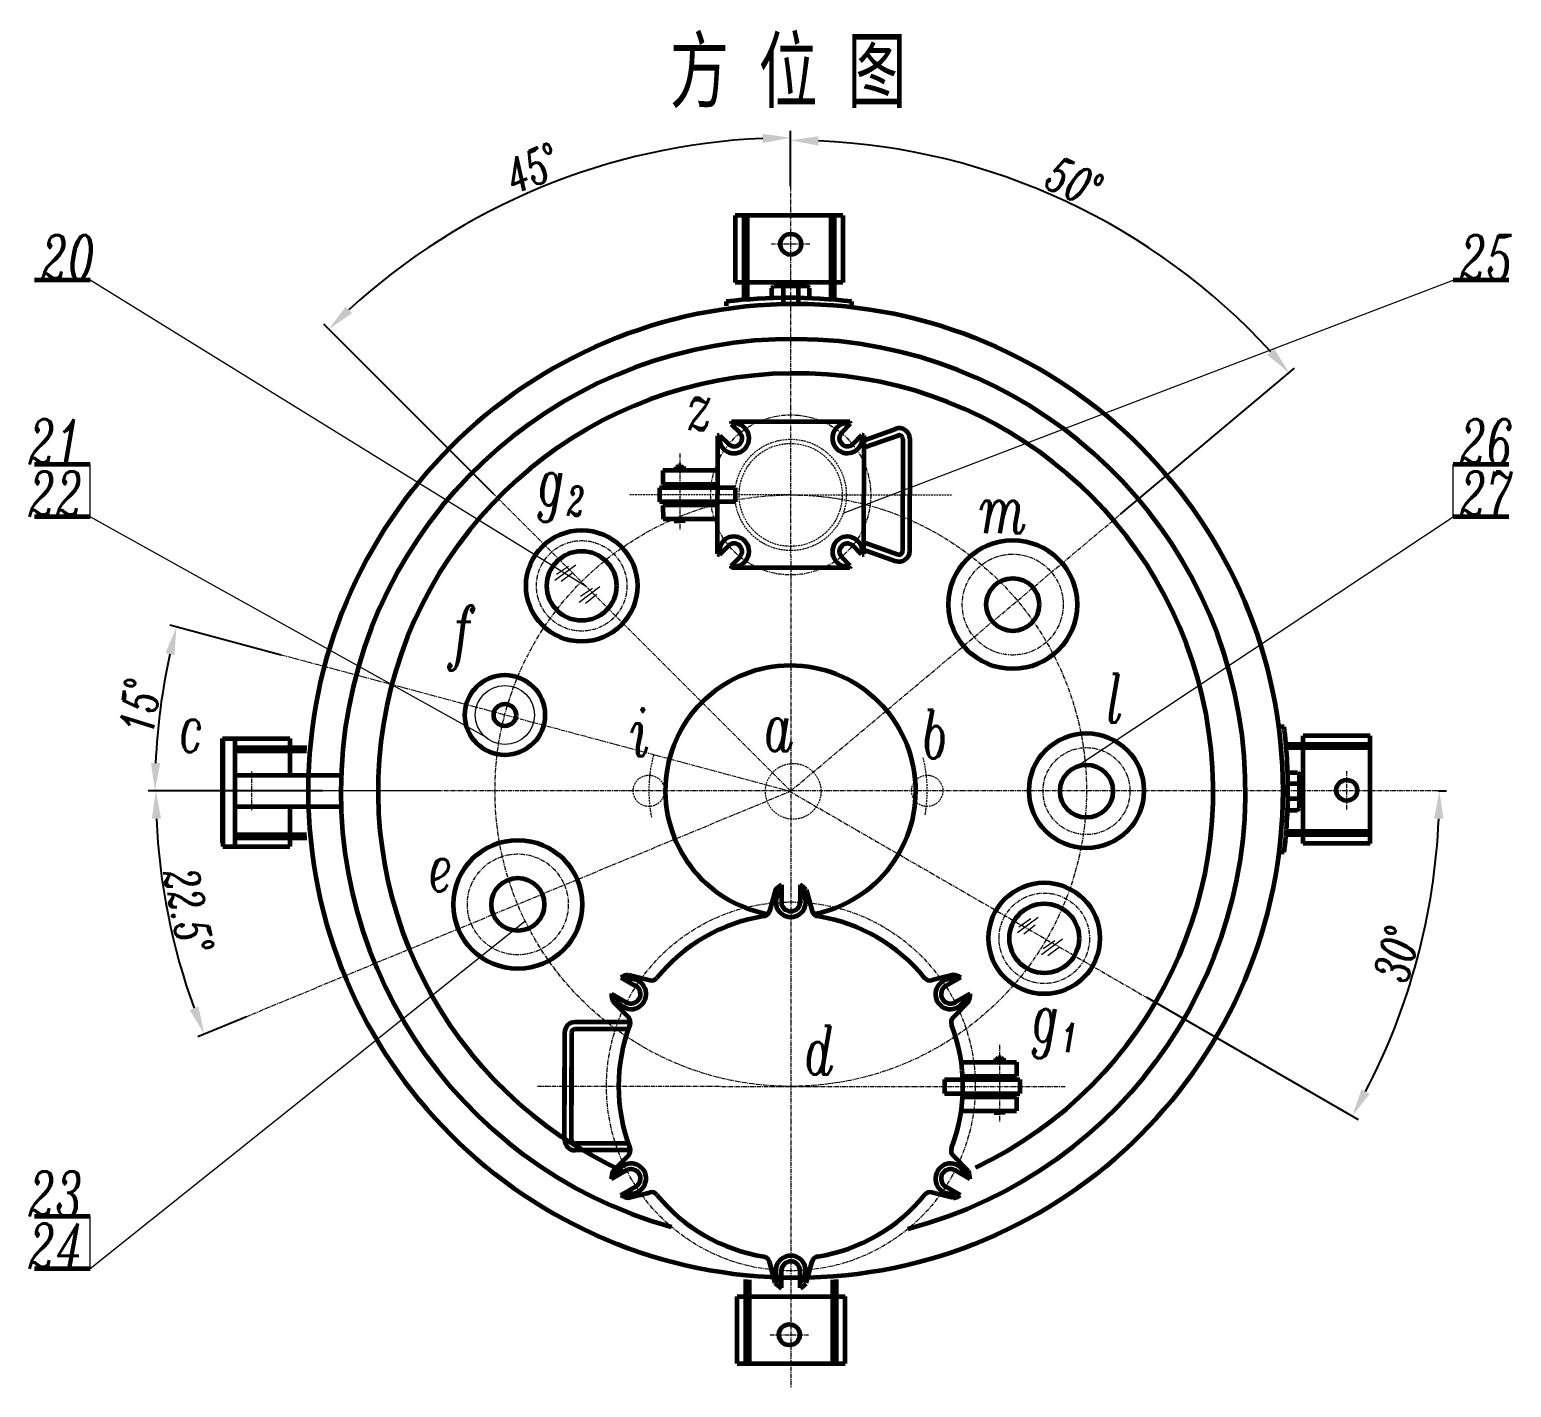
# Model space of a CAD drawing. Header units: millimetres. Extents: x -7276 to 873, y -270 to 3405.
# Drawn here: x -5086 to -2956, y 1453 to 3405 of the extents above; entities that cross this region are included whole.
import ezdxf

# ---------------------------------------------------------------- set-up
doc = ezdxf.new("R2010")
doc.units = ezdxf.units.MM
doc.header["$LTSCALE"] = 0.2
doc.linetypes.add('CENTER', pattern=[50.8, 31.75, -6.35, 6.35, -6.35])
doc.linetypes.add('DASHED', pattern=[19.05, 12.7, -6.35])
doc.layers.get('0').update_dxf_attribs({"lineweight": 60})
for name, color, linetype, lineweight in [('1', 1, 'Continuous', 20), ('2', 2, 'DASHED', 20), ('3', 3, 'CENTER', 20), ('中心线', 1, 'CENTER', 20), ('实体', 7, 'Continuous', 60)]:
    doc.layers.add(name, color=color, linetype=linetype, lineweight=lineweight)
doc.styles.get("Standard").update_dxf_attribs({"font": 'SIMKAI.TTF', "width": 0.7})
doc.styles.add('工程字', font='italicc.shx', dxfattribs={"width": 0.67})
doc.dimstyles.new('机械制图', dxfattribs={"dimtxt": 50, "dimasz": 40, "dimexe": 10, "dimexo": 0, "dimgap": 5, "dimtad": 1, "dimdec": 0, "dimzin": 0, "dimdsep": 46, "dimtxsty": '工程字', "dimcen": 0.09, "dimadec": 0, "dimazin": 0, "dimtfac": 1, "dimtdec": 0, "dimtofl": 0, "dimtmove": 0, "dimatfit": 3, "dimldrblk": 'NONE', "dimfxl": 0, "dimtolj": 1, "dimtzin": 0, "dimarcsym": 0})

# ---------------------------------------------------------------- blocks, each defined once
blk = doc.blocks.new('*D83')
at = {"layer": '1', "color": 0, "lineweight": -2}
for p, q in [((-3992.1, 3179.7), (-3992.1, 3259.1)), ((-4419.1, 2737.5), (-4662.7, 2981.2))]:
    blk.add_line(p, q, dxfattribs=at)
blk.add_arc((-3991.8, 2310.2), 938.9, 92.4605, 132.5587, dxfattribs=at)
at = {"layer": '1', "color": 0}
for points in [[(-4032.2, 3254.9), (-4031.9, 3241.6), (-3992.1, 3249.1)], [(-4622.1, 2997), (-4631.4, 3006.6), (-4655.6, 2974.1)]]:
    blk.add_solid(points, dxfattribs=at)
at = {"layer": 'Defpoints', "color": 0}
for p in [(-4235, 3217), (-3992.1, 3179.7), (-4419.1, 2737.5), (-3992.1, 2310.6), (-3991.5, 1453.3)]:
    blk.add_point(p, dxfattribs=at)
at = {"layer": '1', "color": 0, "insert": (-4362.7, 3205.3), "char_height": 50, "attachment_point": 5, "rotation": 22.5096, "style": '工程字'}
blk.add_mtext('\\A1;45°', dxfattribs=at)
blk = doc.blocks.new('_None')
blk = doc.blocks.new('*D84')
at = {"layer": '1', "color": 0, "lineweight": -2}
for p, q in [((-3992.1, 3179.7), (-3992.1, 3255.5)), ((-3517.8, 2708.2), (-3267.9, 2917.8))]:
    blk.add_line(p, q, dxfattribs=at)
blk.add_arc((-3991.8, 2310.9), 934.6, 42.431, 87.5668, dxfattribs=at)
at = {"layer": '1', "color": 0}
for points in [[(-3952.2, 3238), (-3951.9, 3251.3), (-3992.1, 3245.5)], [(-3296.9, 2945.8), (-3307, 2937.1), (-3275.6, 2911.4)]]:
    blk.add_solid(points, dxfattribs=at)
at = {"layer": 'Defpoints', "color": 0}
for p in [(-3992.1, 3179.7), (-3478.1, 3091.6), (-3517.8, 2708.2), (-3992.1, 2310.6), (-3991.5, 1453.3)]:
    blk.add_point(p, dxfattribs=at)
at = {"layer": '1', "color": 0, "insert": (-3584.1, 3185.1), "char_height": 50, "attachment_point": 5, "rotation": 334.9989, "style": '工程字'}
blk.add_mtext('\\A1;50°', dxfattribs=at)
blk = doc.blocks.new('*D106')
at = {"layer": '1', "color": 0, "lineweight": -2}
for p, q in [((-4724.2, 2505.8), (-4884.1, 2548.6)), ((-4664.4, 2310.6), (-4915.4, 2310.6))]:
    blk.add_line(p, q, dxfattribs=at)
blk.add_arc((-3994.4, 2310.6), 911, 167.5413, 177.4841, dxfattribs=at)
at = {"layer": '1', "color": 0}
for points in [[(-4890.4, 2508.7), (-4877.5, 2505.5), (-4874.5, 2546)], [(-4897.9, 2350.4), (-4911.2, 2350.7), (-4905.4, 2310.6)]]:
    blk.add_solid(points, dxfattribs=at)
at = {"layer": 'Defpoints', "color": 0}
for p in [(-4724.2, 2505.8), (-4891.6, 2468.5), (-4664.4, 2310.6), (-3991.9, 2309.9), (-3061.1, 2310.6)]:
    blk.add_point(p, dxfattribs=at)
at = {"layer": '1', "color": 0, "insert": (-4927.4, 2433.2), "char_height": 50, "attachment_point": 5, "rotation": 82.5127, "style": '工程字'}
blk.add_mtext('\\A1;15°', dxfattribs=at)
blk = doc.blocks.new('*D107')
at = {"layer": '1', "color": 0, "lineweight": -2}
for p, q in [((-4815.1, 2310.6), (-4914.2, 2310.6)), ((-4773.8, 1986), (-4843.8, 1957))]:
    blk.add_line(p, q, dxfattribs=at)
blk.add_arc((-3990.1, 2310.6), 914.1, 182.5075, 199.9925, dxfattribs=at)
at = {"layer": '1', "color": 0}
for points in [[(-4910, 2270.4), (-4896.6, 2270.7), (-4904.2, 2310.6)], [(-4842.9, 2000.5), (-4855.3, 1995.6), (-4834.6, 1960.8)]]:
    blk.add_solid(points, dxfattribs=at)
at = {"layer": 'Defpoints', "color": 0}
for p in [(-4815.1, 2310.6), (-4498.1, 2310.6), (-3990.1, 2310.6), (-4896.4, 2191.3), (-4773.8, 1986)]:
    blk.add_point(p, dxfattribs=at)
at = {"layer": '1', "color": 0, "insert": (-4857.2, 2138.1), "char_height": 50, "attachment_point": 5, "rotation": 281.25, "style": '工程字'}
blk.add_mtext('\\A1;22.5°', dxfattribs=at)
blk = doc.blocks.new('*D113')
at = {"layer": '1', "color": 0, "lineweight": -2}
for p, q in [((-3061.1, 2310.6), (-3049.7, 2310.6)), ((-3480.6, 2013.9), (-3176.3, 1838.2))]:
    blk.add_line(p, q, dxfattribs=at)
blk.add_arc((-3994.5, 2310.6), 934.7, 332.452, 357.548, dxfattribs=at)
at = {"layer": '1', "color": 0}
for points in [[(-3067.3, 2270.7), (-3053.9, 2270.5), (-3059.7, 2310.6)], [(-3159.9, 1875.1), (-3171.6, 1881.5), (-3185, 1843.2)]]:
    blk.add_solid(points, dxfattribs=at)
at = {"layer": 'Defpoints', "color": 0}
for p in [(-4664.4, 2310.6), (-3994.1, 2310.4), (-3061.1, 2310.6), (-3480.6, 2013.9), (-3116.1, 1990.9)]:
    blk.add_point(p, dxfattribs=at)
at = {"layer": '1', "color": 0, "insert": (-3120.6, 2076.4), "char_height": 50, "attachment_point": 5, "rotation": 75, "style": '工程字'}
blk.add_mtext('\\A1;30°', dxfattribs=at)

msp = doc.modelspace()

# ---------------------------------------------------------------- linework, layer by layer
at = {"linetype": 'Continuous'}
for p, q in [((-4998.6, 3044.4), (-5078.6, 3044.4)), ((-2960, 3044.4), (-3040, 3044.4)), ((-4998.6, 2779.6), (-5078.6, 2779.6)), ((-2960, 2779.6), (-3040, 2779.6)), ((-4998.6, 2704.6), (-5078.6, 2704.6)), ((-2960, 2704.6), (-3040, 2704.6)), ((-4998.6, 1698.7), (-5078.6, 1698.7)), ((-4998.6, 1623.7), (-5078.6, 1623.7))]:
    msp.add_line(p, q, dxfattribs=at)
for p, q in [((-4096.9, 2771), (-4175.4, 2770.8)), ((-4175.4, 2770.8), (-4175.4, 2750.8)), ((-4160, 2770.9), (-4160, 2773.5)), ((-4160, 2773.5), (-4151.3, 2773.5)), ((-4155.3, 2775.5), (-4155.3, 2773.5)), ((-4142.6, 2773.5), (-4151.3, 2773.5)), ((-4147.3, 2775.5), (-4147.3, 2773.5)), ((-4142.6, 2770.9), (-4142.6, 2773.5)), ((-4098.2, 2751), (-4175.4, 2750.8)), ((-4155.3, 2750.9), (-4155.3, 2746)), ((-4147.3, 2750.9), (-4147.3, 2746)), ((-4071.9, 2746.1), (-4180.4, 2745.9)), ((-4180.4, 2745.9), (-4180.4, 2725.9)), ((-4071.8, 2726.1), (-4180.4, 2725.9)), ((-4155.3, 2726), (-4155.2, 2721)), ((-4147.3, 2726), (-4147.2, 2721)), ((-4071.9, 2746.1), (-4071.8, 2726.1)), ((-4098.1, 2721), (-4175.4, 2720.9)), ((-4175.4, 2720.9), (-4175.3, 2700.9)), ((-4096.1, 2701), (-4175.3, 2700.9)), ((-4005.2, 2175.6), (-4005.2, 2150.6)), ((-3978.2, 2175.6), (-3978.2, 2150.6)), ((-4013.9, 2168.3), (-4022.4, 2137.6)), ((-3969.5, 2168.3), (-3961, 2137.6)), ((-4225.1, 2046.4), (-4194.3, 2038.4)), ((-3758.3, 2046.3), (-3789.1, 2038.3)), ((-4235.9, 2042.5), (-4214.2, 2030)), ((-3747.6, 2042.4), (-3769.3, 2029.9)), ((-4249.4, 2019.1), (-4227.7, 2006.6)), ((-4247.4, 2007.9), (-4225, 1985.2)), ((-3736.1, 2007.8), (-3758.4, 1985.1)), ((-3734.1, 2019), (-3755.8, 2006.5)), ((-4316.8, 1963.2), (-4316.8, 1859.3)), ((-4306.8, 1963.2), (-4306.8, 1859.3)), ((-4221.4, 1978.2), (-4301.8, 1978.2)), ((-4225.2, 1968.2), (-4301.8, 1968.2)), ((-3746.7, 1920.8), (-3667.5, 1920.7)), ((-3700.3, 1920.7), (-3700.3, 1923.3)), ((-3700.3, 1923.3), (-3691.6, 1923.3)), ((-3695.6, 1925.3), (-3695.6, 1923.3)), ((-3682.9, 1923.3), (-3691.6, 1923.3)), ((-3687.6, 1925.3), (-3687.6, 1923.3)), ((-3682.9, 1920.7), (-3682.9, 1923.3)), ((-3667.5, 1920.7), (-3667.5, 1900.7)), ((-4316.8, 1809), (-4316.8, 1912.9)), ((-4306.8, 1809), (-4306.8, 1912.9)), ((-3771, 1895.8), (-3771, 1875.8)), ((-3771, 1895.8), (-3662.5, 1895.8)), ((-3744.7, 1900.8), (-3667.5, 1900.7)), ((-3695.6, 1900.7), (-3695.6, 1895.8)), ((-3687.6, 1900.7), (-3687.6, 1895.8)), ((-3662.5, 1895.8), (-3662.5, 1875.8)), ((-3771, 1875.8), (-3662.5, 1875.8)), ((-3695.6, 1875.8), (-3695.6, 1870.8)), ((-3687.6, 1875.8), (-3687.6, 1870.8)), ((-3744.7, 1870.8), (-3667.5, 1870.8)), ((-3667.5, 1870.8), (-3667.5, 1850.8)), ((-3746.8, 1850.8), (-3667.5, 1850.8)), ((-4225.3, 1804), (-4301.8, 1804)), ((-4221.5, 1794), (-4301.8, 1794)), ((-4247.4, 1764), (-4225.1, 1786.7)), ((-3736.2, 1764), (-3758.5, 1786.6)), ((-4249.4, 1752.8), (-4227.7, 1765.3)), ((-3734.2, 1752.7), (-3755.8, 1765.3)), ((-4235.9, 1729.4), (-4214.2, 1742)), ((-4225.2, 1725.6), (-4194.4, 1733.6)), ((-3758.4, 1725.5), (-3789.2, 1733.5)), ((-3747.7, 1729.4), (-3769.3, 1741.9)), ((-4014, 1603.6), (-4022.5, 1634.3)), ((-4005.3, 1596.2), (-4005.3, 1621.3)), ((-3978.3, 1596.3), (-3978.3, 1621.3)), ((-3969.6, 1603.6), (-3961.1, 1634.3))]:
    msp.add_line(p, q)
for centre, radius in [((-4292.2, 2605.2), 80), ((-4292.2, 2605.2), 50), ((-3627.5, 2098.7), 80), ((-3627.5, 2098.7), 50)]:
    msp.add_circle(centre, radius)
for radius in [57.5, 16]:
    msp.add_circle((-4402.6, 2419.6), radius, dxfattribs=at)
for centre, radius, start, end in [((-3984.8, 2310.6), 600, 295.5388, 245.8038), ((-3992.1, 2310.6), 180, 280.6298, 259.5939), ((-3991.6, 2150.9), 28.1, 118.6166, 142.8649), ((-3991.6, 2150.9), 28.1, 38.0982, 61.3834), ((-3991.7, 2150.9), 21.6, 128.7878, 51.2507), ((-3991.7, 2150.9), 13.5, 181.4792, 358.5592), ((-3991.6, 2150.9), 13.5, 353.4394, 6.599), ((-3991.8, 1885.9), 247.5, 98.9965, 140.9748), ((-4032, 2140.3), 10, 278.9965, 344.5962), ((-3951.4, 2140.2), 10, 195.4422, 260.9748), ((-3991.8, 1885.9), 247.5, 38.9965, 80.9748), ((-4221.2, 2018.6), 28.1, 98.0982, 121.3834), ((-3762.2, 2018.3), 28.1, 58.6166, 82.8649), ((-4221.2, 2018.5), 21.6, 188.7878, 111.2507), ((-4221.2, 2018.5), 13.5, 241.4792, 58.5592), ((-4221.2, 2018.6), 13.5, 53.4394, 66.599), ((-4191.8, 2048.1), 10, 255.4422, 320.9748), ((-3791.6, 2048), 10, 218.9965, 284.5962), ((-3762.2, 2018.4), 21.6, 68.7878, 351.2507), ((-3762.2, 2018.4), 13.5, 121.4792, 298.5592), ((-4221.2, 2018.6), 28.1, 178.6166, 202.8649), ((-3762.2, 2018.3), 13.5, 293.4394, 306.599), ((-3762.2, 2018.3), 28.1, 338.0982, 1.3834), ((-4232.2, 1978.2), 10, 338.9965, 44.5962), ((-3751.3, 1978.1), 10, 135.4422, 200.9748), ((-4301.8, 1963.2), 15, 90, 180), ((-4301.8, 1963.2), 5, 90, 180), ((-3991.8, 1885.9), 247.5, 158.9965, 200.9748), ((-3991.8, 1885.9), 247.5, 338.9965, 20.9748), ((-4301.8, 1809), 15, 180, 270), ((-4301.8, 1809), 5, 180, 270), ((-4232.2, 1793.8), 10, 315.4422, 20.9748), ((-3751.4, 1793.6), 10, 158.9965, 224.5962), ((-4221.3, 1753.5), 21.6, 248.7878, 171.2507), ((-3762.3, 1753.4), 21.6, 8.7878, 291.2507), ((-4221.3, 1753.6), 28.1, 158.0982, 181.3834), ((-4221.3, 1753.6), 13.5, 113.4394, 126.599), ((-4221.3, 1753.5), 13.5, 301.4792, 118.5592), ((-3762.3, 1753.4), 13.5, 61.4792, 238.5592), ((-3762.3, 1753.3), 28.1, 358.6166, 22.8649), ((-4221.3, 1753.6), 28.1, 238.6166, 262.8649), ((-4191.9, 1723.9), 10, 38.9965, 104.5962), ((-3991.8, 1885.9), 247.5, 218.9965, 260.9748), ((-3991.8, 1885.9), 247.5, 278.9965, 320.9748), ((-3791.7, 1723.8), 10, 75.4422, 140.9748), ((-3762.3, 1753.3), 13.5, 233.4394, 246.599), ((-3762.3, 1753.3), 28.1, 278.0982, 301.3834), ((-4032.2, 1631.6), 10, 15.4422, 80.9748), ((-3991.8, 1620.9), 21.6, 308.7878, 231.2507), ((-3951.5, 1631.6), 10, 98.9965, 164.5962), ((-3991.9, 1620.9), 13.5, 173.4394, 186.599), ((-3991.8, 1620.9), 13.5, 1.4792, 178.5592), ((-3991.5, 1620.9), 28.4, 217.6328, 241.6563), ((-3991.5, 1620.9), 28.4, 298.3822, 319.6334)]:
    msp.add_arc(centre, radius, start, end)
at = {"layer": '1', "linetype": 'Continuous'}
for p, q in [((-4285.4, 2603.9), (-4998.6, 3044.4)), ((-3916.4, 2709.6), (-3040, 3044.4)), ((-4998.6, 2704.6), (-4998.6, 2779.6)), ((-3040, 2704.6), (-3040, 2779.6)), ((-4428, 2386.8), (-4998.6, 2704.6)), ((-3582.7, 2344.7), (-3040, 2704.6)), ((-4374.3, 2122.4), (-4998.6, 1623.7)), ((-4998.6, 1623.7), (-4998.6, 1698.7))]:
    msp.add_line(p, q, dxfattribs=at)
at = {"layer": '1'}
for p, q in [((-4330.6, 2613.3), (-4300.8, 2635.6)), ((-4328.5, 2621.8), (-4311.4, 2633.5)), ((-4321.6, 2611.7), (-4305, 2624.5)), ((-4295.9, 2581.9), (-4266.1, 2604.2)), ((-4293.8, 2590.4), (-4276.7, 2602.1)), ((-4286.9, 2580.3), (-4270.3, 2593.1)), ((-3666, 2106.8), (-3636.2, 2129.1)), ((-3663.9, 2115.3), (-3646.8, 2127)), ((-3657, 2105.2), (-3640.4, 2118)), ((-3631.3, 2075.4), (-3601.5, 2097.7)), ((-3629.2, 2083.9), (-3612.1, 2095.6)), ((-3622.3, 2073.8), (-3605.7, 2086.6))]:
    msp.add_line(p, q, dxfattribs=at)
at = {"layer": '2'}
for p, q in [((-3991.9, 2735.9), (-4224.5, 2735.9)), ((-3992, 2735.9), (-3759.4, 2735.9))]:
    msp.add_line(p, q, dxfattribs=at)
for centre, radius in [((-3991.9, 2735.9), 80), ((-3991.9, 2735.9), 74), ((-3988.3, 2309.9), 40), ((-4195.7, 2310.6), 22.5), ((-3795.7, 2310.6), 22.5)]:
    msp.add_circle(centre, radius, dxfattribs=at)
for start, end in [(165.1199, 191.1495), (350.0223, 13.8418)]:
    msp.add_arc((-3995.7, 2310.6), 200, start, end, dxfattribs=at)
at = {"layer": '3'}
for p, q in [((-3992.1, 3179.7), (-3991.5, 1453.3)), ((-4151.3, 2795.5), (-4151.2, 2685.7)), ((-3992.1, 2310.6), (-4419.1, 2737.5)), ((-3992.1, 2310.3), (-3517.8, 2708.2)), ((-3992, 2309.6), (-4724.2, 2505.8)), ((-4498.1, 2310.6), (-4815.1, 2310.6)), ((-3990.1, 2310.6), (-4773.8, 1986)), ((-3061.1, 2310.6), (-4664.4, 2310.6)), ((-3994.1, 2310.4), (-3480.6, 2013.9)), ((-3691.6, 1945.4), (-3691.6, 1835.6)), ((-4355.6, 1886.1), (-3596.8, 1885.7))]:
    msp.add_line(p, q, dxfattribs=at)
for centre, radius in [((-3991.9, 2735.9), 115), ((-3991.8, 2310.9), 425), ((-4292.2, 2605.2), 65), ((-3672.8, 2578.3), 72.5), ((-3566.8, 2310.2), 62.5), ((-4384, 2147.4), 72.5), ((-3991.6, 1885.9), 265), ((-3627.5, 2098.7), 65)]:
    msp.add_circle(centre, radius, dxfattribs=at)
at = {"layer": '3', "linetype": 'Continuous'}
msp.add_circle((-4402.6, 2419.6), 42.5, dxfattribs=at)
at = {"layer": '中心线'}
for p, q in [((-3964.3, 3096.1), (-4019.5, 3096.1)), ((-4766.6, 2338.2), (-4766.6, 2283)), ((-3192.8, 2283.9), (-3192.8, 2339.1)), ((-4021.3, 1529), (-3966.1, 1529))]:
    msp.add_line(p, q, dxfattribs=at)
at = {"layer": '实体'}
for p, q in [((-4071.9, 3137.5), (-4071.9, 3041.1)), ((-3916.9, 3137.5), (-4071.9, 3137.5)), ((-4059.4, 3137.5), (-4059.4, 3016.7)), ((-4054.4, 3137.5), (-4054.4, 3017.2)), ((-3934.4, 3137.5), (-3934.4, 3017.2)), ((-3929.4, 3137.5), (-3929.4, 3016.7)), ((-3916.9, 3137.5), (-3916.9, 3041.1)), ((-3916.9, 3041.1), (-4071.9, 3041.1)), ((-4018.9, 3032.8), (-4015.9, 3035.8)), ((-4018.9, 3032.8), (-4015.9, 3035.8)), ((-4018.9, 3019.2), (-4018.9, 3032.8)), ((-3967.9, 3035.8), (-4015.9, 3035.8)), ((-4002.9, 3032.8), (-4002.9, 3010.4)), ((-3980.9, 3032.8), (-3980.9, 3010.4)), ((-3964.9, 3032.8), (-3967.9, 3035.8)), ((-3964.9, 3019.2), (-3964.9, 3032.8)), ((-4084.4, 3013.7), (-4084.4, 3007.6)), ((-3904.4, 3013.7), (-3904.4, 3007.6)), ((-4077.5, 2837.8), (-4064.7, 2825)), ((-3906.9, 2840.9), (-4076.8, 2840.9)), ((-3906.2, 2838), (-3919, 2825.1)), ((-4096.9, 2820.8), (-4096.9, 2735.9)), ((-4093.8, 2821.5), (-4081, 2808.7)), ((-3889.9, 2821.7), (-3902.7, 2808.9)), ((-3888.9, 2813.8), (-3840.9, 2830.9)), ((-3886.9, 2821.1), (-3886.9, 2735.9)), ((-3885.6, 2804.4), (-3837.6, 2821.5)), ((-3830.9, 2816.8), (-3830.9, 2735.9)), ((-3820.9, 2816.8), (-3820.9, 2735.9)), ((-4153.3, 2777.5), (-4155.3, 2775.5)), ((-4147.3, 2775.5), (-4155.3, 2775.5)), ((-4149.3, 2777.5), (-4153.3, 2777.5)), ((-4147.3, 2775.5), (-4149.3, 2777.5)), ((-4096.9, 2651.1), (-4096.9, 2735.9)), ((-3886.9, 2650.8), (-3886.9, 2735.9)), ((-3830.9, 2655.1), (-3830.9, 2735.9)), ((-3820.9, 2655.1), (-3820.9, 2735.9)), ((-4159.1, 2701), (-4159.1, 2698.6)), ((-4159.1, 2698.6), (-4151.3, 2698.6)), ((-4143.4, 2698.6), (-4151.3, 2698.6)), ((-4143.4, 2701), (-4143.4, 2698.6)), ((-4093.8, 2650.3), (-4081, 2663.2)), ((-3889.9, 2650.1), (-3902.7, 2663)), ((-3885.6, 2667.5), (-3837.6, 2650.4)), ((-4077.5, 2634.1), (-4064.7, 2646.9)), ((-3906.2, 2633.9), (-3919, 2646.7)), ((-3889, 2658.1), (-3841, 2640.9)), ((-3906.9, 2630.9), (-4076.8, 2630.9)), ((-4808.3, 2235.7), (-4808.3, 2385.7)), ((-4808.3, 2235.7), (-4808.3, 2385.7)), ((-4808.3, 2385.7), (-4790.3, 2385.7)), ((-4808, 2385.6), (-4808, 2230.6)), ((-4808, 2385.6), (-4711.6, 2385.6)), ((-4790.3, 2230.6), (-4790.3, 2385.7)), ((-4711.6, 2385.6), (-4711.6, 2333.2)), ((-3282.8, 2402.4), (-3288.9, 2402.4)), ((-3255.3, 2310.6), (-3255.3, 2389.9)), ((-3159, 2389.9), (-3255.3, 2389.9)), ((-3159, 2234.9), (-3159, 2389.9)), ((-4790.3, 2373.1), (-4687.2, 2373.1)), ((-4790.3, 2368.1), (-4687.6, 2368.1)), ((-3159, 2377.4), (-3279.7, 2377.4)), ((-3159, 2372.4), (-3279.3, 2372.4)), ((-4790.3, 2333.2), (-4638.3, 2333.2)), ((-3277.3, 2336.9), (-3263.7, 2336.9)), ((-3263.7, 2336.9), (-3260.7, 2333.9)), ((-3263.7, 2336.9), (-3260.7, 2333.9)), ((-3260.7, 2295.9), (-3260.7, 2333.9)), ((-3263.7, 2320.9), (-3277.4, 2320.9)), ((-3255.3, 2234.9), (-3255.3, 2310.6)), ((-4790.3, 2288.2), (-4638.3, 2288.2)), ((-4711.6, 2288.2), (-4711.6, 2230.6)), ((-3263.7, 2298.9), (-3277.4, 2298.9)), ((-3277.3, 2282.9), (-3263.7, 2282.9)), ((-3263.7, 2282.9), (-3260.7, 2285.9)), ((-3260.7, 2285.9), (-3260.7, 2297.3)), ((-4790.3, 2248.1), (-4687.6, 2248.1)), ((-4790.3, 2243.1), (-4687.2, 2243.1)), ((-3159, 2247.4), (-3279.7, 2247.4)), ((-3159, 2252.4), (-3279.3, 2252.4)), ((-4808, 2230.6), (-4711.6, 2230.6)), ((-3282.8, 2222.4), (-3288.9, 2222.4)), ((-3159, 2234.9), (-3255.3, 2234.9)), ((-3695.6, 1925.3), (-3693.6, 1927.3)), ((-3695.6, 1925.3), (-3687.6, 1925.3)), ((-3693.6, 1927.3), (-3689.6, 1927.3)), ((-3689.6, 1927.3), (-3687.6, 1925.3)), ((-3699.4, 1850.8), (-3699.4, 1848.4)), ((-3699.4, 1848.4), (-3691.6, 1848.4)), ((-3683.7, 1848.4), (-3691.6, 1848.4)), ((-3683.7, 1850.8), (-3683.7, 1848.4)), ((-4056.2, 1487.7), (-4056.2, 1608.5)), ((-4051.2, 1487.7), (-4051.2, 1608)), ((-3931.2, 1487.7), (-3931.2, 1608)), ((-3926.2, 1487.7), (-3926.2, 1608.5)), ((-4068.7, 1584), (-3913.7, 1584)), ((-4068.7, 1487.7), (-4068.7, 1584)), ((-3913.7, 1487.7), (-3913.7, 1584)), ((-4068.7, 1487.7), (-3913.7, 1487.7))]:
    msp.add_line(p, q, dxfattribs=at)
for centre, radius in [((-3991.8, 3096.1), 15), ((-3984.8, 2310.6), 700), ((-3672.8, 2578.3), 92.5), ((-3672.8, 2578.3), 38), ((-3566.8, 2310.9), 82.5), ((-3566.8, 2310.2), 38), ((-3192.8, 2311.4), 15), ((-4384, 2147.4), 92.5), ((-4384, 2147.4), 38), ((-3993.8, 1529), 15)]:
    msp.add_circle(centre, radius, dxfattribs=at)
for centre, radius, start, end in [((-4005.9, 3032.8), 3, 0, 90), ((-3999.9, 3032.8), 3, 90, 180), ((-3983.9, 3032.8), 3, 0, 90), ((-3977.9, 3032.8), 3, 90, 180), ((-3994.4, 2278), 741.1, 83.0248, 96.9752), ((-3988.3, 2309.9), 650, 284.7013, 254.4035), ((-4073.2, 2817.2), 21.5, 168.345, 101.6742), ((-4073.6, 2838.5), 4, 141.712, 182.3305), ((-3910.5, 2817.4), 21.5, 78.4468, 11.7761), ((-3910.1, 2838.6), 4, 357.7905, 38.409), ((-4094.5, 2817.6), 4, 87.6887, 128.3072), ((-4073.2, 2817.2), 11.5, 227.8756, 42.1436), ((-3910.5, 2817.4), 11.5, 137.9774, 312.2455), ((-3889.2, 2817.8), 4, 51.8138, 92.4324), ((-3835.9, 2816.8), 15, 359.9808, 109.592), ((-3835.9, 2816.8), 5, 359.9808, 109.592), ((-4073.2, 2654.6), 21.5, 258.3258, 191.655), ((-4073.2, 2654.6), 11.5, 317.8564, 132.1244), ((-3910.5, 2654.5), 21.5, 348.2239, 281.5532), ((-3910.5, 2654.5), 11.5, 47.7545, 222.0226), ((-4094.5, 2654.3), 4, 231.6928, 272.3113), ((-3889.2, 2654.1), 4, 267.5676, 308.1862), ((-3835.9, 2655.1), 15, 250.3695, 359.9808), ((-3835.9, 2655.1), 5, 250.3695, 359.9808), ((-4073.6, 2633.4), 4, 177.6695, 218.288), ((-3910.1, 2633.2), 4, 321.591, 2.2095), ((-4018.4, 2312.4), 741.1, 359.8588, 6.9752), ((-3263.7, 2323.9), 3, 270, 0), ((-4018.4, 2312.4), 741.1, 353.0248, 359.8588), ((-3263.7, 2317.9), 3, 360, 90), ((-3263.7, 2301.9), 3, 270, 360), ((-3263.7, 2295.9), 3, 0, 90)]:
    msp.add_arc(centre, radius, start, end, dxfattribs=at)

# ---------------------------------------------------------------- texts
at = {"layer": '1', "linetype": 'Continuous', "style": '工程字', "width": 0.67}
for s, p in [('20', (-5069.5, 3044.4)), ('25', (-3030.9, 3044.4)), ('21', (-5087.4, 2779.6)), ('26', (-3030.9, 2779.6)), ('22', (-5087.4, 2704.6)), ('27', (-3030.9, 2704.6)), ('23', (-5087.4, 1698.7)), ('24', (-5087.4, 1623.7))]:
    msp.add_text(s, height=65, dxfattribs=at).set_placement(p)
at = {"layer": '1', "style": '工程字', "width": 0.67}
for s, height, p in [('z', 70, (-4143.4, 2828.7)), ('g', 70, (-4355.8, 2720.7)), ('2', 42, (-4313.4, 2706)), ('m', 70, (-3720.6, 2680.7)), ('f', 70, (-4479.5, 2506.8)), ('l', 70, (-3539, 2408.6)), ('i', 70, (-4222.5, 2360.6)), ('c', 70, (-4871.6, 2366.1)), ('a', 70, (-4030.9, 2367.8)), ('b', 70, (-3805, 2356.9)), ('e', 70, (-4513.2, 2165.8)), ('g', 70, (-3645.6, 1950)), ('d', 70, (-3973, 1902.8)), ('1', 42, (-3603.2, 1935.2))]:
    msp.add_text(s, height=height, dxfattribs=at).set_placement(p)
at = {"layer": '实体', "width": 0.7}
msp.add_text('方 位 图', height=89.1, dxfattribs=at).set_placement((-4165.6, 3301.6))

# ---------------------------------------------------------------- dimensions: what is measured, and where the dimension line sits
at = {"layer": '1'}
for base, line1, line2, picture, middle in [((-4235, 3217), ((-3992.1, 3179.7), (-3991.5, 1453.3)), ((-3992.1, 2310.6), (-4419.1, 2737.5)), '*D83', (-4362.7, 3205.3)), ((-3478.1, 3091.6), ((-3992.1, 2310.6), (-3517.8, 2708.2)), ((-3992.1, 3179.7), (-3991.5, 1453.3)), '*D84', (-3584.1, 3185.1)), ((-4891.6, 2468.5), ((-3991.9, 2309.9), (-4724.2, 2505.8)), ((-3061.1, 2310.6), (-4664.4, 2310.6)), '*D106', (-4927.4, 2433.2)), ((-3116.1, 1990.9), ((-3994.1, 2310.4), (-3480.6, 2013.9)), ((-3061.1, 2310.6), (-4664.4, 2310.6)), '*D113', (-3120.6, 2076.4))]:
    dim = msp.add_angular_dim_2l(base=base, line1=line1, line2=line2, dimstyle='机械制图', dxfattribs=at)
    dim.commit()
    dim.dimension.update_dxf_attribs({"geometry": picture, "text_midpoint": middle})
dim = msp.add_angular_dim_2l(base=(-4896.4, 2191.3), line1=((-3990.1, 2310.6), (-4773.8, 1986)), line2=((-4498.1, 2310.6), (-4815.1, 2310.6)), text='22.5%%d', dimstyle='机械制图', dxfattribs=at)
dim.commit()
dim.dimension.update_dxf_attribs({"geometry": '*D107', "text_midpoint": (-4857.2, 2138.1)})

doc.saveas('drawing.dxf')
